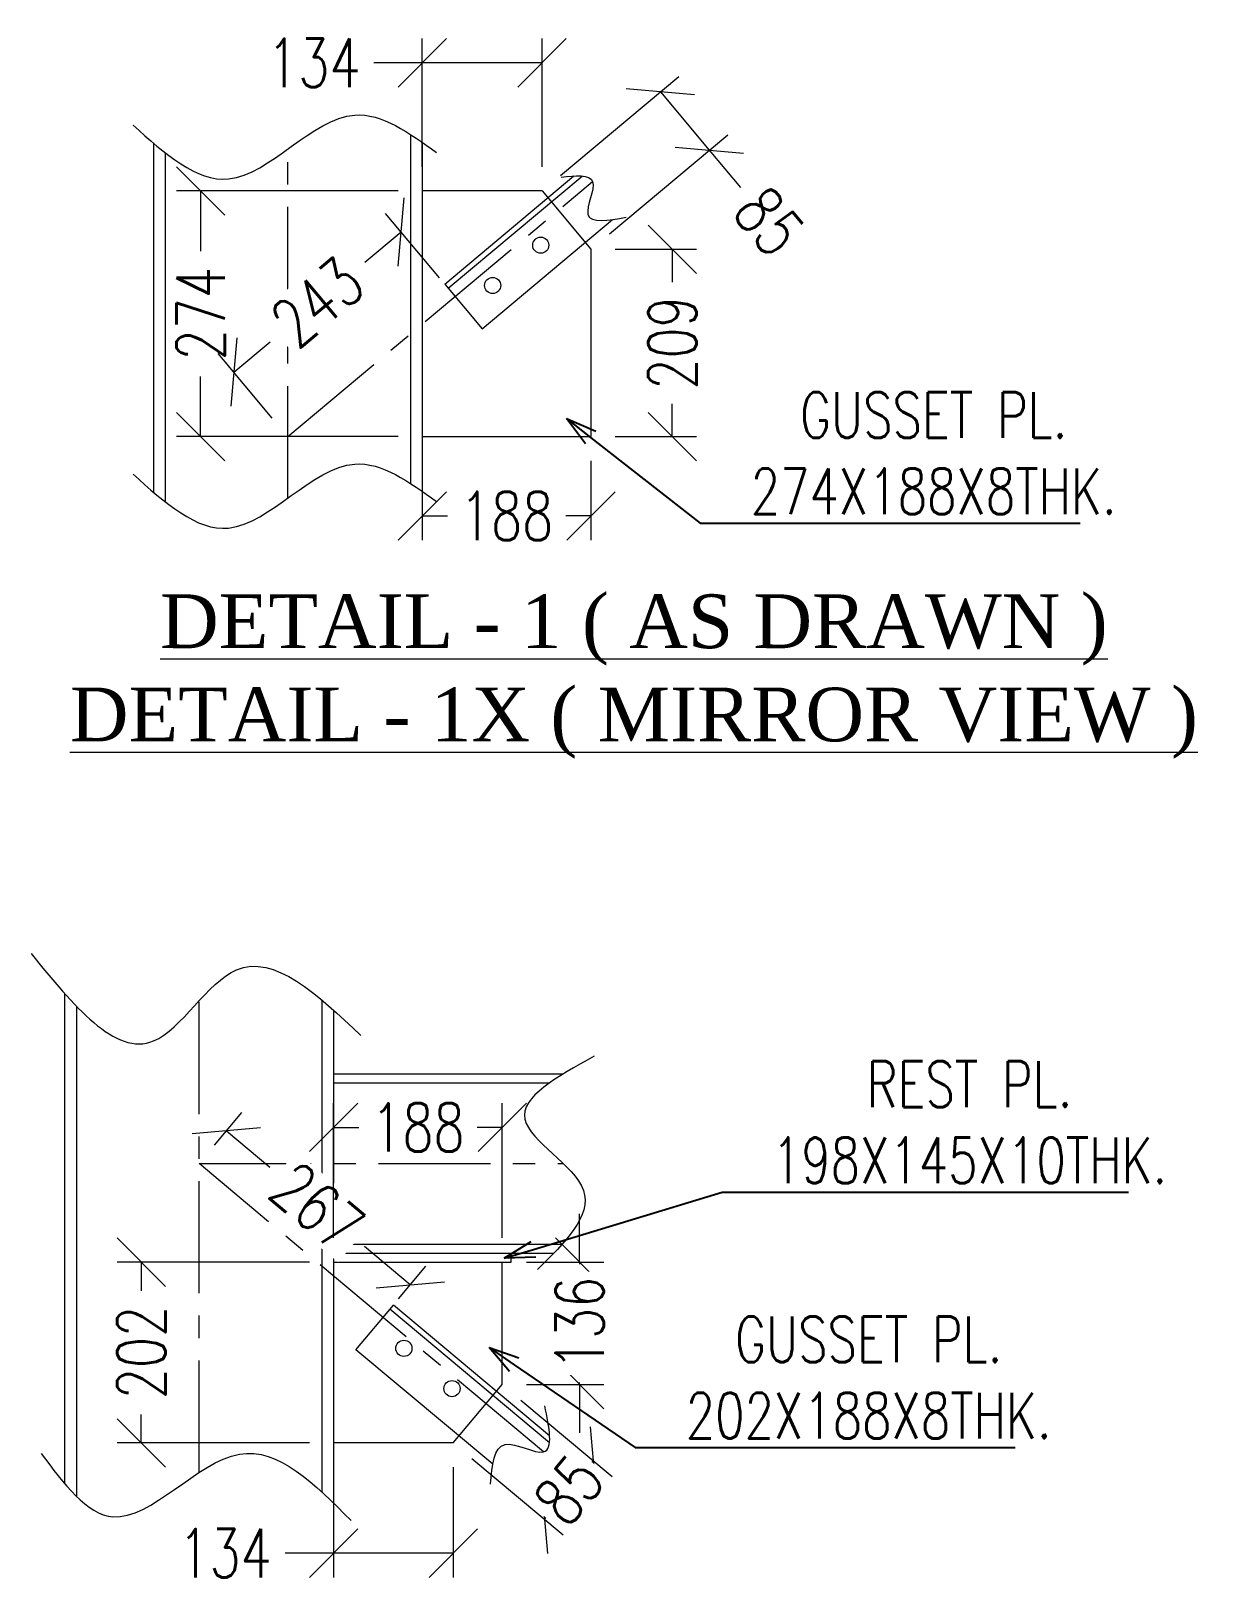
# Model space of a CAD drawing. Header units: millimetres. Extents: x 440906 to 556670, y 99378 to 157816.
# Drawn here: x 514269 to 520866, y 119377 to 128046 of the extents above; entities that cross this region are included whole.
import ezdxf
from ezdxf import colors
from ezdxf.entities.mleader import LeaderData, LeaderLine
from ezdxf.enums import TextEntityAlignment as Align
from ezdxf.math import Vec2, Vec3

# ---------------------------------------------------------------- set-up
doc = ezdxf.new("R2010")
doc.units = ezdxf.units.MM
doc.linetypes.add('CENTER', pattern=[2, 1.25, -0.25, 0.25, -0.25])
doc.layers.get('Defpoints').update_dxf_attribs({"lineweight": 0})
for name, color, linetype, lineweight in [('Center Line', 2, 'CENTER', 9), ('Construction Line', 3, 'Continuous', 20), ('Dimentions', 1, 'Continuous', 13), ('Text', 1, 'Continuous', 20)]:
    doc.layers.add(name, color=color, linetype=linetype, lineweight=lineweight)
doc.styles.add('BOS', font='BOOKOS.TTF')
doc.styles.add('romans', font='romans.shx', dxfattribs={"width": 0.75})
doc.dimstyles.new('ASHU', dxfattribs={"dimscale": 135, "dimtxt": 2, "dimasz": 2, "dimexe": 1, "dimexo": 1, "dimtad": 0, "dimdec": 0, "dimtxsty": 'romans', "dimblk": 'OBLIQUE', "dimcen": 2.5, "dimclrd": 256, "dimclre": 256, "dimclrt": 256, "dimadec": 0, "dimazin": 0, "dimtfac": 1, "dimtdec": 0, "dimtmove": 0, "dimatfit": 3, "dimldrblk": 'OPEN', "dimfxl": 1, "dimtfill": 1, "dimlwd": 9, "dimlwe": 5, "dimarcsym": 0})

# ---------------------------------------------------------------- blocks, each defined once
blk = doc.blocks.new('_Oblique')
at = {"color": 0, "linetype": 'ByBlock', "lineweight": -2}
blk.add_line((-0.5, -0.5), (0.5, 0.5), dxfattribs=at)
blk = doc.blocks.new('*D109')
at = {"layer": 'Defpoints', "color": 0, "transparency": 16777216}
for p in [(517391.9, 126828.3), (517845.7, 126828.3), (517391.9, 125783.8)]:
    blk.add_point(p, dxfattribs=at)
at = {"layer": 'Dimentions', "lineweight": 5, "transparency": 16777216}
for p, q in [((517526.9, 126828.3), (517980.7, 126828.3)), ((517526.9, 125783.8), (517980.7, 125783.8))]:
    blk.add_line(p, q, dxfattribs=at)
at = {"layer": 'Dimentions', "lineweight": 9, "transparency": 16777216}
for p, q in [((517845.7, 126828.3), (517845.7, 126645.9)), ((517845.7, 125783.8), (517845.7, 125966.1))]:
    blk.add_line(p, q, dxfattribs=at)
at = {"layer": 'Dimentions', "lineweight": 9, "transparency": 16777216, "xscale": 270, "yscale": 270, "zscale": 270}
for p, rotation in [((517845.7, 126828.3), 90), ((517845.7, 125783.8), 270)]:
    blk.add_blockref('_Oblique', p, dxfattribs=dict(at, rotation=rotation))
at = {"layer": 'Dimentions', "transparency": 16777216, "insert": (517845.7, 126306), "char_height": 270, "attachment_point": 5, "rotation": 90, "style": 'romans', "bg_fill": 3, "box_fill_scale": 1.1, "bg_fill_color": 256, "bg_fill_true_color": 13158600, "bg_fill_transparency": 0}
blk.add_mtext('209', dxfattribs=at)
blk = doc.blocks.new('_Open')
at = {"color": 0, "linetype": 'ByBlock', "lineweight": -2}
for p, q in [((-1, 0.167), (0, 0)), ((-1, -0.167), (0, 0)), ((0, 0), (-1, 0))]:
    blk.add_line(p, q, dxfattribs=at)
blk = doc.blocks.new('*D83')
at = {"layer": 'Defpoints', "color": 0, "transparency": 16777216}
for p in [(516451.1, 125783.8), (517391.9, 125783.8), (516451.1, 125341)]:
    blk.add_point(p, dxfattribs=at)
at = {"layer": 'Dimentions', "lineweight": 5, "transparency": 16777216}
for p, q in [((516451.1, 125648.8), (516451.1, 125206)), ((517391.9, 125648.8), (517391.9, 125206))]:
    blk.add_line(p, q, dxfattribs=at)
at = {"layer": 'Dimentions', "lineweight": 9, "transparency": 16777216}
for p, q in [((516451.1, 125341), (516591.3, 125341)), ((517391.9, 125341), (517251.8, 125341))]:
    blk.add_line(p, q, dxfattribs=at)
at = {"layer": 'Dimentions', "lineweight": 9, "transparency": 16777216, "xscale": 270, "yscale": 270, "zscale": 270, "rotation": 180}
blk.add_blockref('_Oblique', (516451.1, 125341), dxfattribs=at)
at = {"layer": 'Dimentions', "lineweight": 9, "transparency": 16777216, "xscale": 270, "yscale": 270, "zscale": 270}
blk.add_blockref('_Oblique', (517391.9, 125341), dxfattribs=at)
at = {"layer": 'Dimentions', "transparency": 16777216, "insert": (516921.5, 125341), "char_height": 270, "attachment_point": 5, "style": 'romans', "bg_fill": 3, "box_fill_scale": 1.1, "bg_fill_color": 256, "bg_fill_true_color": 13158600, "bg_fill_transparency": 0}
blk.add_mtext('188', dxfattribs=at)
blk = doc.blocks.new('*D84')
at = {"layer": 'Defpoints', "color": 0, "transparency": 16777216}
for p in [(516451.1, 127868.7), (516451.1, 127154.1), (517119.1, 127154.1)]:
    blk.add_point(p, dxfattribs=at)
at = {"layer": 'Dimentions', "lineweight": 5, "transparency": 16777216}
for p, q in [((516451.1, 127289.1), (516451.1, 128003.7)), ((517119.1, 127289.1), (517119.1, 128003.7))]:
    blk.add_line(p, q, dxfattribs=at)
at = {"layer": 'Dimentions', "lineweight": 9, "transparency": 16777216}
for p, q in [((516451.1, 127868.7), (516181.1, 127868.7)), ((517119.1, 127868.7), (516451.1, 127868.7))]:
    blk.add_line(p, q, dxfattribs=at)
at = {"layer": 'Dimentions', "lineweight": 9, "transparency": 16777216, "xscale": 270, "yscale": 270, "zscale": 270, "rotation": 180}
blk.add_blockref('_Oblique', (516451.1, 127868.7), dxfattribs=at)
at = {"layer": 'Dimentions', "lineweight": 9, "transparency": 16777216, "xscale": 270, "yscale": 270, "zscale": 270}
blk.add_blockref('_Oblique', (517119.1, 127868.7), dxfattribs=at)
at = {"layer": 'Dimentions', "transparency": 16777216, "insert": (515846, 127868.7), "char_height": 270, "attachment_point": 5, "style": 'romans', "bg_fill": 3, "box_fill_scale": 1.1, "bg_fill_color": 256, "bg_fill_true_color": 13158600, "bg_fill_transparency": 0}
blk.add_mtext('134', dxfattribs=at)
blk = doc.blocks.new('*D37')
at = {"layer": 'Defpoints', "color": 0, "transparency": 16777216}
for p in [(516451.1, 127154.1), (515214.5, 125783.8), (516451.1, 125783.8)]:
    blk.add_point(p, dxfattribs=at)
at = {"layer": 'Dimentions', "lineweight": 5, "transparency": 16777216}
for p, q in [((516316.1, 127154.1), (515079.5, 127154.1)), ((516316.1, 125783.8), (515079.5, 125783.8))]:
    blk.add_line(p, q, dxfattribs=at)
at = {"layer": 'Dimentions', "lineweight": 9, "transparency": 16777216}
for p, q in [((515214.5, 127154.1), (515214.5, 126818.5)), ((515214.5, 125783.8), (515214.5, 126119.4))]:
    blk.add_line(p, q, dxfattribs=at)
at = {"layer": 'Dimentions', "lineweight": 9, "transparency": 16777216, "xscale": 270, "yscale": 270, "zscale": 270}
for p, rotation in [((515214.5, 127154.1), 90), ((515214.5, 125783.8), 270)]:
    blk.add_blockref('_Oblique', p, dxfattribs=dict(at, rotation=rotation))
at = {"layer": 'Dimentions', "transparency": 16777216, "insert": (515214.5, 126469), "char_height": 270, "attachment_point": 5, "rotation": 90, "style": 'romans', "bg_fill": 3, "box_fill_scale": 1.1, "bg_fill_color": 256, "bg_fill_true_color": 13158600, "bg_fill_transparency": 0}
blk.add_mtext('274', dxfattribs=at)
blk = doc.blocks.new('*D85')
at = {"layer": 'Defpoints', "color": 0, "transparency": 16777216}
for p in [(516333.1, 126924.7), (516634.2, 126565), (515701.1, 125783.8)]:
    blk.add_point(p, dxfattribs=at)
at = {"layer": 'Dimentions', "lineweight": 5, "transparency": 16777216}
for p, q in [((516547.6, 126668.5), (516246.4, 127028.2)), ((515614.4, 125887.3), (515313.3, 126247))]:
    blk.add_line(p, q, dxfattribs=at)
at = {"layer": 'Dimentions', "lineweight": 9, "transparency": 16777216}
for p, q in [((516333.1, 126924.7), (516130.8, 126755.4)), ((515399.9, 126143.5), (515602.2, 126312.8))]:
    blk.add_line(p, q, dxfattribs=at)
at = {"layer": 'Dimentions', "lineweight": 9, "transparency": 16777216, "xscale": 270, "yscale": 270, "zscale": 270}
for p, rotation in [((516333.1, 126924.7), 39.93496532593124), ((515399.9, 126143.5), 219.9349653259312)]:
    blk.add_blockref('_Oblique', p, dxfattribs=dict(at, rotation=rotation))
at = {"layer": 'Dimentions', "transparency": 16777216, "insert": (515866.5, 126534.1), "char_height": 270, "attachment_point": 5, "rotation": 39.93497, "style": 'romans', "bg_fill": 3, "box_fill_scale": 1.1, "bg_fill_color": 256, "bg_fill_true_color": 13158600, "bg_fill_transparency": 0}
blk.add_mtext('243', dxfattribs=at)
blk = doc.blocks.new('*D86')
at = {"layer": 'Defpoints', "color": 0, "transparency": 16777216}
for p in [(518051.9, 127380.8), (517119.1, 127154.1), (517391.9, 126828.3)]:
    blk.add_point(p, dxfattribs=at)
at = {"layer": 'Dimentions', "lineweight": 5, "transparency": 16777216}
for p, q in [((517222.6, 127240.8), (517882.6, 127793.3)), ((517495.4, 126914.9), (518155.4, 127467.5))]:
    blk.add_line(p, q, dxfattribs=at)
at = {"layer": 'Dimentions', "lineweight": 9, "transparency": 16777216}
for p, q in [((517779.1, 127706.7), (518051.9, 127380.8)), ((518051.9, 127380.8), (518225.2, 127173.8))]:
    blk.add_line(p, q, dxfattribs=at)
at = {"layer": 'Dimentions', "lineweight": 9, "transparency": 16777216, "xscale": 270, "yscale": 270, "zscale": 270}
for p, rotation in [((517779.1, 127706.7), 129.9363831469929), ((518051.9, 127380.8), 309.9363831469929)]:
    blk.add_blockref('_Oblique', p, dxfattribs=dict(at, rotation=rotation))
at = {"layer": 'Dimentions', "transparency": 16777216, "insert": (518384.6, 126983.4), "char_height": 270, "attachment_point": 5, "rotation": 309.93638, "style": 'romans', "bg_fill": 3, "box_fill_scale": 1.1, "bg_fill_color": 256, "bg_fill_true_color": 13158600, "bg_fill_transparency": 0}
blk.add_mtext('85', dxfattribs=at)
blk = doc.blocks.new('_Open30')
at = {"color": 0, "linetype": 'ByBlock', "lineweight": -2}
for p, q in [((-1, 0.268), (0, 0)), ((0, 0), (-1, -0.268)), ((0, 0), (-1, 0))]:
    blk.add_line(p, q, dxfattribs=at)
blk = doc.blocks.new('*D87')
at = {"layer": 'Defpoints', "color": 0, "transparency": 16777216}
for p in [(515206.2, 121727.7), (516384.1, 121051.2), (516231.7, 120869.1)]:
    blk.add_point(p, dxfattribs=at)
at = {"layer": 'Dimentions', "lineweight": 5, "transparency": 16777216}
for p, q in [((515292.8, 121831.2), (515445.3, 122013.3)), ((516318.4, 120972.6), (516470.8, 121154.7))]:
    blk.add_line(p, q, dxfattribs=at)
at = {"layer": 'Dimentions', "lineweight": 9, "transparency": 16777216}
for p, q in [((515358.6, 121909.7), (515600.7, 121707)), ((516384.1, 121051.2), (516129.4, 121264.4))]:
    blk.add_line(p, q, dxfattribs=at)
at = {"layer": 'Dimentions', "lineweight": 9, "transparency": 16777216, "xscale": 270, "yscale": 270, "zscale": 270}
for p, rotation in [((515358.6, 121909.7), 140.0636168530226), ((516384.1, 121051.2), 320.0636168530226)]:
    blk.add_blockref('_Oblique', p, dxfattribs=dict(at, rotation=rotation))
at = {"layer": 'Dimentions', "transparency": 16777216, "insert": (515865.1, 121485.7), "char_height": 270, "attachment_point": 5, "rotation": 320.06362, "style": 'romans', "bg_fill": 3, "box_fill_scale": 1.1, "bg_fill_color": 256, "bg_fill_true_color": 13158600, "bg_fill_transparency": 0}
blk.add_mtext('267', dxfattribs=at)
blk = doc.blocks.new('*D88')
at = {"layer": 'Defpoints', "color": 0, "transparency": 16777216}
for p in [(516897, 120495.3), (516624.1, 120169.5)]:
    blk.add_point(p, dxfattribs=at)
at = {"layer": 'Dimentions', "lineweight": 5, "transparency": 16777216}
for p, q in [((517000.5, 120408.7), (517509.4, 119982.6)), ((516727.6, 120082.8), (517236.6, 119656.7))]:
    blk.add_line(p, q, dxfattribs=at)
at = {"layer": 'Dimentions', "lineweight": 9, "transparency": 16777216}
blk.add_line((517133.1, 119743.4), (517405.9, 120069.2), dxfattribs=at)
at = {"layer": 'Dimentions', "lineweight": 9, "transparency": 16777216, "xscale": 270, "yscale": 270, "zscale": 270}
for p, rotation in [((517405.9, 120069.2), 50.06361685300714), ((517133.1, 119743.4), 230.0636168530071)]:
    blk.add_blockref('_Oblique', p, dxfattribs=dict(at, rotation=rotation))
at = {"layer": 'Dimentions', "transparency": 16777216, "insert": (517269.5, 119906.3), "char_height": 270, "attachment_point": 5, "rotation": 50.06362, "style": 'romans', "bg_fill": 3, "box_fill_scale": 1.1, "bg_fill_color": 256, "bg_fill_true_color": 13158600, "bg_fill_transparency": 0}
blk.add_mtext('85', dxfattribs=at)
at = {"layer": 'Defpoints', "color": 0, "transparency": 16777216}
blk.add_point((517405.9, 120069.2), dxfattribs=at)
blk = doc.blocks.new('*D89')
at = {"layer": 'Defpoints', "color": 0, "transparency": 16777216}
for p in [(515956.2, 121177.7), (514883.7, 120169.5), (515956.2, 120169.5)]:
    blk.add_point(p, dxfattribs=at)
at = {"layer": 'Dimentions', "lineweight": 5, "transparency": 16777216}
for p, q in [((515821.2, 121177.7), (514748.7, 121177.7)), ((515821.2, 120169.5), (514748.7, 120169.5))]:
    blk.add_line(p, q, dxfattribs=at)
at = {"layer": 'Dimentions', "lineweight": 9, "transparency": 16777216}
for p, q in [((514883.7, 121177.7), (514883.7, 121018.3)), ((514883.7, 120169.5), (514883.7, 120328.8))]:
    blk.add_line(p, q, dxfattribs=at)
at = {"layer": 'Dimentions', "lineweight": 9, "transparency": 16777216, "xscale": 270, "yscale": 270, "zscale": 270}
for p, rotation in [((514883.7, 121177.7), 90), ((514883.7, 120169.5), 270)]:
    blk.add_blockref('_Oblique', p, dxfattribs=dict(at, rotation=rotation))
at = {"layer": 'Dimentions', "transparency": 16777216, "insert": (514883.7, 120673.6), "char_height": 270, "attachment_point": 5, "rotation": 90, "style": 'romans', "bg_fill": 3, "box_fill_scale": 1.1, "bg_fill_color": 256, "bg_fill_true_color": 13158600, "bg_fill_transparency": 0}
blk.add_mtext('202', dxfattribs=at)
blk = doc.blocks.new('*D90')
at = {"layer": 'Defpoints', "color": 0, "transparency": 16777216}
for p in [(516897, 121177.7), (516897, 120495.3), (517328.5, 120495.3)]:
    blk.add_point(p, dxfattribs=at)
at = {"layer": 'Dimentions', "lineweight": 9, "transparency": 16777216}
for p, q in [((517328.5, 121177.7), (517328.5, 121447.7)), ((517328.5, 121177.7), (517328.5, 121166.8)), ((517328.5, 120495.3), (517328.5, 120506.2)), ((517328.5, 120495.3), (517328.5, 120225.3))]:
    blk.add_line(p, q, dxfattribs=at)
at = {"layer": 'Dimentions', "lineweight": 5, "transparency": 16777216}
for p, q in [((517032, 121177.7), (517463.5, 121177.7)), ((517032, 120495.3), (517463.5, 120495.3))]:
    blk.add_line(p, q, dxfattribs=at)
at = {"layer": 'Dimentions', "lineweight": 9, "transparency": 16777216, "xscale": 270, "yscale": 270, "zscale": 270}
for p, rotation in [((517328.5, 121177.7), 270), ((517328.5, 120495.3), 90)]:
    blk.add_blockref('_Oblique', p, dxfattribs=dict(at, rotation=rotation))
at = {"layer": 'Dimentions', "transparency": 16777216, "insert": (517328.5, 120836.5), "char_height": 270, "attachment_point": 5, "rotation": 90, "style": 'romans', "bg_fill": 3, "box_fill_scale": 1.1, "bg_fill_color": 256, "bg_fill_true_color": 13158600, "bg_fill_transparency": 0}
blk.add_mtext('136', dxfattribs=at)
blk = doc.blocks.new('*D91')
at = {"layer": 'Defpoints', "color": 0, "transparency": 16777216}
for p in [(515956.2, 120169.5), (516624.1, 120169.5), (515956.2, 119554.3)]:
    blk.add_point(p, dxfattribs=at)
at = {"layer": 'Dimentions', "lineweight": 5, "transparency": 16777216}
for p, q in [((515956.2, 120034.5), (515956.2, 119419.3)), ((516624.1, 120034.5), (516624.1, 119419.3))]:
    blk.add_line(p, q, dxfattribs=at)
at = {"layer": 'Dimentions', "lineweight": 9, "transparency": 16777216}
for p, q in [((515956.2, 119554.3), (515686.2, 119554.3)), ((516624.1, 119554.3), (515956.2, 119554.3))]:
    blk.add_line(p, q, dxfattribs=at)
at = {"layer": 'Dimentions', "lineweight": 9, "transparency": 16777216, "xscale": 270, "yscale": 270, "zscale": 270, "rotation": 180}
blk.add_blockref('_Oblique', (515956.2, 119554.3), dxfattribs=at)
at = {"layer": 'Dimentions', "lineweight": 9, "transparency": 16777216, "xscale": 270, "yscale": 270, "zscale": 270}
blk.add_blockref('_Oblique', (516624.1, 119554.3), dxfattribs=at)
at = {"layer": 'Dimentions', "transparency": 16777216, "insert": (515351.1, 119554.3), "char_height": 270, "attachment_point": 5, "style": 'romans', "bg_fill": 3, "box_fill_scale": 1.1, "bg_fill_color": 256, "bg_fill_true_color": 13158600, "bg_fill_transparency": 0}
blk.add_mtext('134', dxfattribs=at)
blk = doc.blocks.new('*D38')
at = {"layer": 'Defpoints', "color": 0, "transparency": 16777216}
for p in [(516897, 121929.8), (515956.2, 121177.7), (516897, 121177.7)]:
    blk.add_point(p, dxfattribs=at)
at = {"layer": 'Dimentions', "lineweight": 5, "transparency": 16777216}
for p, q in [((515956.2, 121312.7), (515956.2, 122064.8)), ((516897, 121312.7), (516897, 122064.8))]:
    blk.add_line(p, q, dxfattribs=at)
at = {"layer": 'Dimentions', "lineweight": 9, "transparency": 16777216}
for p, q in [((515956.2, 121929.8), (516096.3, 121929.8)), ((516897, 121929.8), (516756.8, 121929.8))]:
    blk.add_line(p, q, dxfattribs=at)
at = {"layer": 'Dimentions', "lineweight": 9, "transparency": 16777216, "xscale": 270, "yscale": 270, "zscale": 270, "rotation": 180}
blk.add_blockref('_Oblique', (515956.2, 121929.8), dxfattribs=at)
at = {"layer": 'Dimentions', "lineweight": 9, "transparency": 16777216, "xscale": 270, "yscale": 270, "zscale": 270}
blk.add_blockref('_Oblique', (516897, 121929.8), dxfattribs=at)
at = {"layer": 'Dimentions', "transparency": 16777216, "insert": (516426.6, 121929.8), "char_height": 270, "attachment_point": 5, "style": 'romans', "bg_fill": 3, "box_fill_scale": 1.1, "bg_fill_color": 256, "bg_fill_true_color": 13158600, "bg_fill_transparency": 0}
blk.add_mtext('188', dxfattribs=at)

msp = doc.modelspace()

# ---------------------------------------------------------------- linework, layer by layer
at = {"layer": 'Center Line', "linetype": 'CENTER', "ltscale": 500}
for p, q in [((515701.1, 125440.5), (515701.1, 127387.7)), ((515701.1, 125783.8), (517401.3, 127207.2)), ((515206, 120004.3), (515205.9, 122635.6)), ((517127.4, 120119.2), (515206.2, 121727.7)), ((515206.2, 121727.7), (517238, 121727.7))]:
    msp.add_line(p, q, dxfattribs=at)
at = {"layer": 'Construction Line'}
for p, q in [((516385.6, 127469), (516385.6, 125521.8)), ((514951.1, 127421.2), (514951.1, 125473.9)), ((515016.6, 127367.3), (515016.6, 125420.1)), ((516451.1, 127424.8), (516451.1, 125477.6)), ((516576.1, 126634.4), (517296.7, 127237.6)), ((516595.4, 126611.3), (517343.1, 127237.3)), ((517119.1, 127154.1), (516451.1, 127154.1)), ((517119.1, 127154.1), (517391.9, 126828.3)), ((516784.8, 126385.2), (517512.4, 126994.4)), ((517391.9, 126828.3), (517391.9, 125783.8)), ((516576.1, 126634.4), (516784.8, 126385.2)), ((516451.1, 125783.8), (517391.9, 125783.8)), ((514456, 122676.6), (514456, 119942.5)), ((514521.5, 122606.1), (514521.5, 119871.6)), ((515890.5, 122640), (515890.5, 119895.6)), ((515956, 122583.3), (515956, 119833.5)), ((515956.2, 122227.7), (517236.6, 122227.7)), ((515956.2, 122177.7), (517160.1, 122177.7)), ((515956.2, 121277.7), (517230.8, 121277.7)), ((515956.2, 121227.7), (517184.5, 121227.7)), ((516947, 121177.7), (516947, 121227.7)), ((515956.2, 121177.7), (516947, 121177.7)), ((516897, 120495.3), (516897, 121177.7)), ((516081.2, 120689.3), (516289.8, 120938.5)), ((517161.2, 120208.9), (516289.8, 120938.5)), ((517160.5, 120170.3), (516270.5, 120915.5)), ((516844.5, 120050.2), (516081.2, 120689.3)), ((516624.1, 120169.5), (516897, 120495.3)), ((516624.1, 120169.5), (515956.2, 120169.5))]:
    msp.add_line(p, q, dxfattribs=at)
for centre in [(517111.8, 126851.3), (516843.4, 126626.6), (516348.5, 120697), (516616.8, 120472.3)]:
    msp.add_circle(centre, 45, dxfattribs=at)
for points in [[(514838.1, 127521), (515371, 127220.8), (516074, 127577.7), (516530.4, 127368.1)], [(517225.3, 127231.4), (517401.3, 127207.2), (517375.1, 127023), (517589, 127007)], [(514838.1, 125573.8), (515371, 125273.5), (516074.1, 125630.5), (516530.5, 125420.8)], [(514269.1, 122899.1), (514952.4, 122412), (515414.7, 122808.7), (516108.2, 122442.1)], [(517409.9, 122326.2), (517023, 121974.7), (517349.6, 121578), (517093.3, 121136.1)], [(516832.4, 119939.4), (516912.8, 120160.3), (517127.4, 120119.2), (517133.9, 120376.3)], [(514324.9, 120110.8), (514725.4, 119757.4), (515430.6, 120106.9), (516053.7, 119736)]]:
    msp.add_spline(points, degree=3, dxfattribs=at)

# ---------------------------------------------------------------- texts
at = {"layer": 'Text', "style": 'BOS'}
for s, p in [('%%UDETAIL - 1 ( AS DRAWN )', (517631.3, 124903.4)), ('%%UDETAIL - 1X ( MIRROR VIEW )', (517631.3, 124383.4))]:
    msp.add_text(s, height=300, dxfattribs=at).set_placement(p, align=Align.TOP_CENTER)

# ---------------------------------------------------------------- next in the draw order: dimensions: what is measured, and where the dimension line sits
at = {"layer": 'Dimentions'}
dim = msp.add_linear_dim(base=(516451.1, 127868.7), p1=(517119.1, 127154.1), p2=(516451.1, 127154.1), dimstyle='ASHU', override={"dimlfac": 0.2}, dxfattribs=at)
dim.commit()
dim.dimension.update_dxf_attribs({"geometry": '*D84', "text_midpoint": (515846, 127868.7)})
dim = msp.add_linear_dim(base=(517845.7, 126828.3), p1=(517391.9, 125783.8), p2=(517391.9, 126828.3), angle=90, dimstyle='ASHU', override={"dimlfac": 0.2}, dxfattribs=at)
dim.commit()
dim.dimension.update_dxf_attribs({"geometry": '*D109', "text_midpoint": (517845.7, 126306)})
for base, p1, p2, angle, picture, middle in [((516384.1, 121051.2), (515206.2, 121727.7), (516231.7, 120869.1), 320.06362, '*D87', (515865.1, 121485.7)), ((517405.9, 120069.2), (516624.1, 120169.5), (516897, 120495.3), 50.06362, '*D88', (517269.5, 119906.3))]:
    dim = msp.add_linear_dim(base=base, p1=p1, p2=p2, angle=angle, dimstyle='ASHU', override={"dimlfac": 0.2}, dxfattribs=at)
    dim.commit()
    dim.dimension.update_dxf_attribs({"geometry": picture, "text_midpoint": middle, "dimtype": 161})

# ---------------------------------------------------------------- next in the draw order: dimensions: what is measured, and where the dimension line sits
dim = msp.add_aligned_dim(p1=(517119.1, 127154.1), p2=(517391.9, 126828.3), distance=860.7, dimstyle='ASHU', override={"dimlfac": 0.2}, dxfattribs=at)
dim.commit()
dim.dimension.update_dxf_attribs({"geometry": '*D86', "text_midpoint": (518384.6, 126983.4)})
dim = msp.add_linear_dim(base=(516451.1, 125341), p1=(517391.9, 125783.8), p2=(516451.1, 125783.8), dimstyle='ASHU', override={"dimlfac": 0.2}, dxfattribs=at)
dim.commit()
dim.dimension.update_dxf_attribs({"geometry": '*D83', "text_midpoint": (516921.5, 125341)})
for base, p1, p2, picture, middle in [((517328.5, 120495.3), (516897, 121177.7), (516897, 120495.3), '*D90', (517328.5, 120836.5)), ((514883.7, 120169.5), (515956.2, 121177.7), (515956.2, 120169.5), '*D89', (514883.7, 120673.6))]:
    dim = msp.add_linear_dim(base=base, p1=p1, p2=p2, angle=90, dimstyle='ASHU', override={"dimlfac": 0.2}, dxfattribs=at)
    dim.commit()
    dim.dimension.update_dxf_attribs({"geometry": picture, "text_midpoint": middle})

# ---------------------------------------------------------------- next in the draw order: dimensions: what is measured, and where the dimension line sits
dim = msp.add_linear_dim(base=(515214.5, 125783.8), p1=(516451.1, 127154.1), p2=(516451.1, 125783.8), angle=90, dimstyle='ASHU', override={"dimlfac": 0.2}, dxfattribs=at)
dim.commit()
dim.dimension.update_dxf_attribs({"geometry": '*D37', "text_midpoint": (515214.5, 126469)})
for base, p1, p2, picture, middle in [((516897, 121929.8), (515956.2, 121177.7), (516897, 121177.7), '*D38', (516426.6, 121929.8)), ((515956.2, 119554.3), (516624.1, 120169.5), (515956.2, 120169.5), '*D91', (515351.1, 119554.3))]:
    dim = msp.add_linear_dim(base=base, p1=p1, p2=p2, dimstyle='ASHU', override={"dimlfac": 0.2}, dxfattribs=at)
    dim.commit()
    dim.dimension.update_dxf_attribs({"geometry": picture, "text_midpoint": middle})

# ---------------------------------------------------------------- next in the draw order: leaders
at = {"layer": 'Text'}
ml = msp.add_multileader_mtext('Standard', dxfattribs=at)
ml.set_content('GUSSET PL.\\P274X188X8THK.', color=256, style='romans')
ml.set_leader_properties(color=256)
ml.set_arrow_properties(name='OPEN30')
ml.build(insert=Vec2(0, 0))
ml.multileader.update_dxf_attribs({"text_left_attachment_type": 5, "text_right_attachment_type": 5, "dogleg_length": 0.36, "arrow_head_size": 170, "scale": 85})
ctx = ml.context
ctx.base_point, ctx.scale, ctx.char_height, ctx.arrow_head_size, ctx.landing_gap_size, ctx.plane_origin = Vec3(518031.5, 125300.1), 85, 255, 170, 170, Vec3(515421.5, 129953.8)
ctx.left_attachment, ctx.right_attachment, ctx.text_align_type = 5, 5, 1
notes = []
notes.append((ctx, [(0, (1, 1, 0), (518000.9, 125300.1), (1, 0), 30.6, [(1, [(517256.2, 125883.7)], 0, [])])]))
ctx.mtext.insert, ctx.mtext.alignment, ctx.mtext.flow_direction = Vec3(519303.5, 126031.1), 2, 5
ml = msp.add_multileader_mtext('Standard', dxfattribs=at)
ml.set_content('GUSSET PL.\\P202X188X8THK.', color=256, style='romans')
ml.set_leader_properties(color=256)
ml.set_arrow_properties(name='OPEN30')
ml.build(insert=Vec2(0, 0))
ml.multileader.update_dxf_attribs({"text_left_attachment_type": 5, "text_right_attachment_type": 5, "dogleg_length": 0.36, "arrow_head_size": 170, "scale": 85})
ctx = ml.context
ctx.base_point, ctx.scale, ctx.char_height, ctx.arrow_head_size, ctx.landing_gap_size, ctx.plane_origin = Vec3(517668.9, 120143.6), 85, 255, 170, 170, Vec3(515058.9, 124797.3)
ctx.left_attachment, ctx.right_attachment, ctx.text_align_type = 5, 5, 1
notes.append((ctx, [(0, (1, 1, 0), (517638.3, 120143.6), (1, 0), 30.6, [(1, [(516823.9, 120701.9)], 0, [])])]))
ctx.mtext.insert, ctx.mtext.alignment, ctx.mtext.flow_direction = Vec3(518940.9, 120874.6), 2, 5
for ctx, leaders in notes:
    for number, flags, end, landing, length, lines in leaders:
        leader = LeaderData()
        leader.index, (leader.has_last_leader_line, leader.has_dogleg_vector, leader.attachment_direction) = number, flags
        leader.last_leader_point, leader.dogleg_vector, leader.dogleg_length = Vec3(end), Vec3(landing), length
        for number, points, colour, breaks in lines:
            line = LeaderLine()
            line.index, line.vertices, line.color, line.breaks = number, Vec3.list(points), colors.encode_raw_color(colour), breaks
            leader.lines.append(line)
        ctx.leaders.append(leader)

# ---------------------------------------------------------------- next in the draw order: dimensions: what is measured, and where the dimension line sits
at = {"layer": 'Dimentions'}
dim = msp.add_aligned_dim(p1=(515701.1, 125783.8), p2=(516634.2, 126565), distance=469.2, dimstyle='ASHU', override={"dimlfac": 0.2}, dxfattribs=at)
dim.commit()
dim.dimension.update_dxf_attribs({"geometry": '*D85', "text_midpoint": (515866.5, 126534.1)})

# ---------------------------------------------------------------- next in the draw order: leaders
at = {"layer": 'Text'}
ml = msp.add_multileader_mtext('Standard', dxfattribs=at)
ml.set_content('REST PL.\\P198X145X10THK.', color=256, style='romans')
ml.set_leader_properties(color=256)
ml.set_arrow_properties(name='OPEN30')
ml.build(insert=Vec2(0, 0))
ml.multileader.update_dxf_attribs({"text_left_attachment_type": 5, "text_right_attachment_type": 5, "dogleg_length": 0.36, "arrow_head_size": 170, "scale": 85})
ctx = ml.context
ctx.base_point, ctx.scale, ctx.char_height, ctx.arrow_head_size, ctx.landing_gap_size, ctx.plane_origin = Vec3(518153.9, 121567.4), 85, 255, 170, 170, Vec3(515543.8, 126221.1)
ctx.left_attachment, ctx.right_attachment, ctx.text_align_type = 5, 5, 1
notes = []
notes.append((ctx, [(0, (1, 1, 0), (518123.3, 121567.4), (1, 0), 30.6, [(1, [(516908.6, 121199.3)], 0, [])])]))
ctx.mtext.insert, ctx.mtext.alignment, ctx.mtext.flow_direction = Vec3(519503.3, 122298.4), 2, 5
for ctx, leaders in notes:
    for number, flags, end, landing, length, lines in leaders:
        leader = LeaderData()
        leader.index, (leader.has_last_leader_line, leader.has_dogleg_vector, leader.attachment_direction) = number, flags
        leader.last_leader_point, leader.dogleg_vector, leader.dogleg_length = Vec3(end), Vec3(landing), length
        for number, points, colour, breaks in lines:
            line = LeaderLine()
            line.index, line.vertices, line.color, line.breaks = number, Vec3.list(points), colors.encode_raw_color(colour), breaks
            leader.lines.append(line)
        ctx.leaders.append(leader)

doc.saveas('drawing.dxf')
